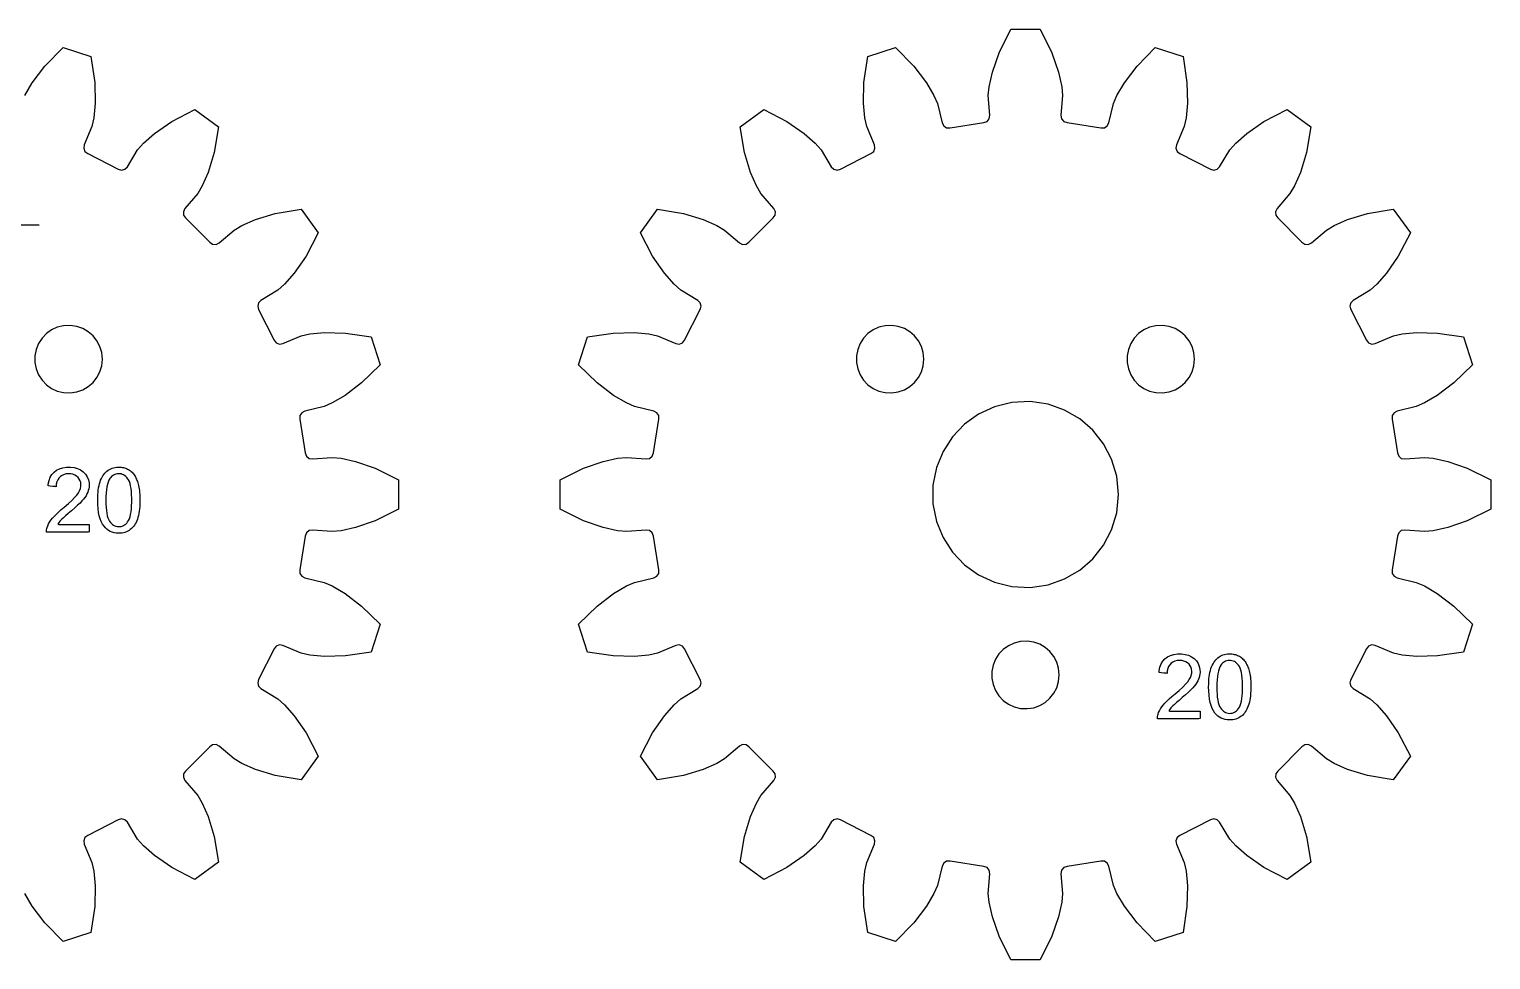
# Model space of a CAD drawing. Header units: metres. Extents: x -88 to 795, y -1311 to -705.
# Drawn here: x 337 to 397.5, y -1003.3 to -964.8 of the extents above; entities that cross this region are included whole.
import ezdxf

# ---------------------------------------------------------------- set-up
doc = ezdxf.new("R2010")
doc.units = ezdxf.units.M

msp = doc.modelspace()

# ---------------------------------------------------------------- linework, layer by layer
at = {"layer": 'COMPONENT13'}
for p, q in [((383.77, -991.202), (383.821, -991.069)), ((383.821, -991.069), (383.891, -990.955)), ((383.891, -990.955), (383.98, -990.857)), ((383.98, -990.857), (384.086, -990.778)), ((384.086, -990.778), (384.206, -990.718)), ((384.178, -991.101), (384.129, -991.175)), ((384.239, -991.038), (384.178, -991.101)), ((384.206, -990.718), (384.342, -990.677)), ((384.311, -990.989), (384.239, -991.038)), ((384.391, -990.953), (384.311, -990.989)), ((384.342, -990.677), (384.493, -990.655)), ((384.481, -990.931), (384.391, -990.953)), ((384.58, -990.923), (384.481, -990.931)), ((384.493, -990.655), (384.658, -990.652)), ((384.676, -990.928), (384.58, -990.923)), ((384.658, -990.652), (384.814, -990.67)), ((384.763, -990.947), (384.676, -990.928)), ((384.842, -990.978), (384.763, -990.947)), ((384.814, -990.67), (384.954, -990.709)), ((384.913, -991.022), (384.842, -990.978)), ((384.975, -991.079), (384.913, -991.022)), ((384.954, -990.709), (385.079, -990.768)), ((385.025, -991.143), (384.975, -991.079)), ((385.079, -990.768), (385.189, -990.848)), ((385.189, -990.848), (385.28, -990.945)), ((385.28, -990.945), (385.351, -991.052)), ((385.351, -991.052), (385.399, -991.169)), ((385.937, -991.125), (385.968, -991.063)), ((385.968, -991.063), (386.002, -991.005)), ((386.002, -991.005), (386.039, -990.951)), ((386.039, -990.951), (386.079, -990.902)), ((386.079, -990.902), (386.122, -990.856)), ((386.122, -990.856), (386.168, -990.814)), ((386.168, -990.814), (386.216, -990.777)), ((386.216, -990.777), (386.268, -990.745)), ((386.268, -990.745), (386.323, -990.717)), ((386.325, -991.076), (386.29, -991.122)), ((386.323, -990.717), (386.38, -990.694)), ((386.362, -991.036), (386.325, -991.076)), ((386.402, -991.003), (386.362, -991.036)), ((386.38, -990.694), (386.441, -990.676)), ((386.445, -990.975), (386.402, -991.003)), ((386.441, -990.676), (386.505, -990.663)), ((386.49, -990.954), (386.445, -990.975)), ((386.538, -990.938), (386.49, -990.954)), ((386.505, -990.663), (386.572, -990.655)), ((386.589, -990.927), (386.538, -990.938)), ((386.572, -990.655), (386.642, -990.651)), ((386.643, -990.923), (386.589, -990.927)), ((386.642, -990.651), (386.7, -990.652)), ((386.698, -990.925), (386.643, -990.923)), ((386.752, -990.933), (386.698, -990.925)), ((386.7, -990.652), (386.751, -990.655)), ((386.751, -990.655), (386.801, -990.661)), ((386.804, -990.948), (386.752, -990.933)), ((386.801, -990.661), (386.849, -990.67)), ((386.853, -990.969), (386.804, -990.948)), ((386.849, -990.67), (386.895, -990.681)), ((386.9, -990.997), (386.853, -990.969)), ((386.895, -990.681), (386.94, -990.695)), ((386.944, -991.032), (386.9, -990.997)), ((386.94, -990.695), (386.983, -990.711)), ((386.986, -991.073), (386.944, -991.032)), ((386.983, -990.711), (387.025, -990.731)), ((387.026, -991.121), (386.986, -991.073)), ((387.025, -990.731), (387.065, -990.752)), ((387.065, -990.752), (387.103, -990.777)), ((387.103, -990.777), (387.139, -990.803)), ((387.139, -990.803), (387.174, -990.832)), ((387.174, -990.832), (387.207, -990.863)), ((387.207, -990.863), (387.238, -990.897)), ((387.238, -990.897), (387.268, -990.933)), ((387.268, -990.933), (387.296, -990.971)), ((387.296, -990.971), (387.322, -991.012)), ((387.322, -991.012), (387.346, -991.054)), ((387.346, -991.054), (387.37, -991.099)), ((387.37, -991.099), (387.391, -991.147)), ((383.737, -991.351), (383.77, -991.202)), ((383.741, -991.426), (383.737, -991.351)), ((383.818, -991.434), (383.741, -991.426)), ((383.927, -991.446), (383.818, -991.434)), ((384.024, -991.456), (383.927, -991.446)), ((384.066, -991.46), (384.024, -991.456)), ((384.073, -991.354), (384.066, -991.46)), ((384.094, -991.259), (384.073, -991.354)), ((384.129, -991.175), (384.094, -991.259)), ((384.921, -991.808), (384.985, -991.716)), ((384.985, -991.716), (385.035, -991.626)), ((385.061, -991.213), (385.025, -991.143)), ((385.035, -991.626), (385.069, -991.539)), ((385.084, -991.289), (385.061, -991.213)), ((385.069, -991.539), (385.089, -991.455)), ((385.093, -991.371), (385.084, -991.289)), ((385.089, -991.455), (385.093, -991.371)), ((385.373, -991.691), (385.342, -991.76)), ((385.397, -991.623), (385.373, -991.691)), ((385.415, -991.553), (385.397, -991.623)), ((385.399, -991.169), (385.426, -991.296)), ((385.426, -991.484), (385.415, -991.553)), ((385.426, -991.296), (385.431, -991.413)), ((385.431, -991.413), (385.426, -991.484)), ((385.793, -991.795), (385.801, -991.692)), ((385.801, -991.692), (385.811, -991.594)), ((385.811, -991.594), (385.825, -991.502)), ((385.825, -991.502), (385.841, -991.416)), ((385.841, -991.416), (385.861, -991.335)), ((385.861, -991.335), (385.883, -991.26)), ((385.883, -991.26), (385.909, -991.19)), ((385.909, -991.19), (385.937, -991.125)), ((386.135, -991.719), (386.128, -991.863)), ((386.148, -991.588), (386.135, -991.719)), ((386.166, -991.47), (386.148, -991.588)), ((386.19, -991.364), (386.166, -991.47)), ((386.218, -991.271), (386.19, -991.364)), ((386.251, -991.19), (386.218, -991.271)), ((386.29, -991.122), (386.251, -991.19)), ((387.064, -991.176), (387.026, -991.121)), ((387.096, -991.245), (387.064, -991.176)), ((387.124, -991.327), (387.096, -991.245)), ((387.148, -991.422), (387.124, -991.327)), ((387.167, -991.531), (387.148, -991.422)), ((387.181, -991.654), (387.167, -991.531)), ((387.19, -991.79), (387.181, -991.654)), ((387.391, -991.147), (387.412, -991.196)), ((387.412, -991.196), (387.431, -991.247)), ((387.431, -991.247), (387.449, -991.301)), ((387.449, -991.301), (387.465, -991.357)), ((387.465, -991.357), (387.48, -991.415)), ((387.48, -991.415), (387.493, -991.478)), ((387.493, -991.478), (387.504, -991.547)), ((387.504, -991.547), (387.514, -991.62)), ((387.514, -991.62), (387.521, -991.698)), ((387.521, -991.698), (387.527, -991.781)), ((384.264, -992.421), (384.402, -992.307)), ((384.402, -992.307), (384.573, -992.16)), ((384.573, -992.16), (384.716, -992.028)), ((384.716, -992.028), (384.832, -991.911)), ((384.832, -991.911), (384.921, -991.808)), ((384.955, -992.231), (384.835, -992.34)), ((385.055, -992.135), (384.955, -992.231)), ((385.135, -992.051), (385.055, -992.135)), ((385.2, -991.976), (385.135, -992.051)), ((385.256, -991.902), (385.2, -991.976)), ((385.303, -991.83), (385.256, -991.902)), ((385.342, -991.76), (385.303, -991.83)), ((385.787, -992.018), (385.789, -991.904)), ((385.791, -992.199), (385.787, -992.018)), ((385.789, -991.904), (385.793, -991.795)), ((385.804, -992.366), (385.791, -992.199)), ((386.128, -991.863), (386.125, -992.018)), ((386.125, -992.018), (386.128, -992.174)), ((386.128, -992.174), (386.135, -992.316)), ((386.135, -992.316), (386.146, -992.445)), ((387.181, -992.382), (387.19, -992.246)), ((387.195, -991.939), (387.19, -991.79)), ((387.19, -992.246), (387.195, -992.098)), ((387.195, -992.098), (387.195, -991.939)), ((387.524, -992.284), (387.516, -992.384)), ((387.53, -992.178), (387.524, -992.284)), ((387.527, -991.781), (387.531, -991.869)), ((387.533, -992.067), (387.53, -992.178)), ((387.531, -991.869), (387.533, -991.962)), ((387.533, -991.962), (387.533, -992.067)), ((383.752, -993.002), (383.796, -992.924)), ((383.796, -992.924), (383.849, -992.846)), ((383.849, -992.846), (383.909, -992.768)), ((383.909, -992.768), (383.978, -992.689)), ((383.978, -992.689), (384.061, -992.605)), ((384.061, -992.605), (384.156, -992.516)), ((384.156, -992.516), (384.264, -992.421)), ((384.19, -992.926), (384.16, -992.966)), ((384.222, -992.887), (384.19, -992.926)), ((384.258, -992.848), (384.222, -992.887)), ((384.303, -992.803), (384.258, -992.848)), ((384.369, -992.742), (384.303, -992.803)), ((384.455, -992.666), (384.369, -992.742)), ((384.562, -992.574), (384.455, -992.666)), ((384.696, -992.461), (384.562, -992.574)), ((384.835, -992.34), (384.696, -992.461)), ((385.824, -992.52), (385.804, -992.366)), ((385.852, -992.662), (385.824, -992.52)), ((385.889, -992.791), (385.852, -992.662)), ((385.933, -992.907), (385.889, -992.791)), ((385.986, -993.01), (385.933, -992.907)), ((386.146, -992.445), (386.163, -992.561)), ((386.163, -992.561), (386.184, -992.663)), ((386.184, -992.663), (386.209, -992.752)), ((386.209, -992.752), (386.24, -992.827)), ((386.24, -992.827), (386.275, -992.889)), ((386.275, -992.889), (386.314, -992.94)), ((386.987, -992.963), (387.026, -992.915)), ((387.026, -992.915), (387.064, -992.859)), ((387.064, -992.859), (387.096, -992.79)), ((387.096, -992.79), (387.124, -992.708)), ((387.124, -992.708), (387.148, -992.612)), ((387.148, -992.612), (387.167, -992.503)), ((387.167, -992.503), (387.181, -992.382)), ((387.402, -992.871), (387.372, -992.935)), ((387.428, -992.803), (387.402, -992.871)), ((387.452, -992.73), (387.428, -992.803)), ((387.472, -992.652), (387.452, -992.73)), ((387.49, -992.568), (387.472, -992.652)), ((387.504, -992.479), (387.49, -992.568)), ((387.516, -992.384), (387.504, -992.479)), ((383.666, -993.292), (383.671, -993.241)), ((383.668, -993.339), (383.666, -993.292)), ((383.923, -993.339), (383.668, -993.339)), ((383.671, -993.241), (383.68, -993.19)), ((383.68, -993.19), (383.693, -993.141)), ((383.693, -993.141), (383.715, -993.082)), ((383.715, -993.082), (383.752, -993.002)), ((384.444, -993.339), (383.923, -993.339)), ((384.16, -992.966), (384.133, -993.005)), ((384.133, -993.005), (384.174, -993.023)), ((384.174, -993.023), (384.474, -993.023)), ((385.008, -993.339), (384.444, -993.339)), ((384.474, -993.023), (384.896, -993.023)), ((384.896, -993.023), (385.272, -993.023)), ((385.386, -993.339), (385.008, -993.339)), ((385.272, -993.023), (385.435, -993.023)), ((385.435, -993.326), (385.386, -993.339)), ((385.435, -993.023), (385.435, -993.062)), ((385.435, -993.062), (385.435, -993.152)), ((385.435, -993.152), (385.435, -993.254)), ((385.435, -993.254), (385.435, -993.326)), ((386.047, -993.1), (385.986, -993.01)), ((386.104, -993.166), (386.047, -993.1)), ((386.166, -993.223), (386.104, -993.166)), ((386.233, -993.271), (386.166, -993.223)), ((386.305, -993.311), (386.233, -993.271)), ((386.382, -993.342), (386.305, -993.311)), ((386.314, -992.94), (386.355, -992.985)), ((386.355, -992.985), (386.398, -993.023)), ((386.465, -993.364), (386.382, -993.342)), ((386.398, -993.023), (386.443, -993.054)), ((386.443, -993.054), (386.491, -993.079)), ((386.552, -993.379), (386.465, -993.364)), ((386.491, -993.079), (386.54, -993.097)), ((386.54, -993.097), (386.592, -993.109)), ((386.644, -993.384), (386.552, -993.379)), ((386.592, -993.109), (386.646, -993.114)), ((386.72, -993.383), (386.644, -993.384)), ((386.646, -993.114), (386.701, -993.112)), ((386.701, -993.112), (386.754, -993.104)), ((386.788, -993.376), (386.72, -993.383)), ((386.754, -993.104), (386.805, -993.089)), ((386.854, -993.365), (386.788, -993.376)), ((386.805, -993.089), (386.854, -993.067)), ((386.854, -993.067), (386.9, -993.039)), ((386.916, -993.349), (386.854, -993.365)), ((386.9, -993.039), (386.945, -993.004)), ((386.976, -993.328), (386.916, -993.349)), ((386.945, -993.004), (386.987, -992.963)), ((387.032, -993.302), (386.976, -993.328)), ((387.085, -993.271), (387.032, -993.302)), ((387.135, -993.236), (387.085, -993.271)), ((387.182, -993.196), (387.135, -993.236)), ((387.226, -993.152), (387.182, -993.196)), ((387.267, -993.104), (387.226, -993.152)), ((387.305, -993.052), (387.267, -993.104)), ((387.34, -992.995), (387.305, -993.052)), ((387.372, -992.935), (387.34, -992.995))]:
    msp.add_line(p, q, dxfattribs=at)
at = {"layer": 'COMPONENT29'}
for p, q in [((337.829, -983.339), (337.899, -983.224)), ((337.899, -983.224), (337.988, -983.126)), ((337.988, -983.126), (338.094, -983.047)), ((338.094, -983.047), (338.214, -982.987)), ((338.214, -982.987), (338.35, -982.946)), ((338.399, -983.222), (338.319, -983.258)), ((338.35, -982.946), (338.501, -982.924)), ((338.489, -983.201), (338.399, -983.222)), ((338.588, -983.192), (338.489, -983.201)), ((338.501, -982.924), (338.665, -982.922)), ((338.684, -983.198), (338.588, -983.192)), ((338.665, -982.922), (338.822, -982.94)), ((338.771, -983.216), (338.684, -983.198)), ((338.85, -983.247), (338.771, -983.216)), ((338.822, -982.94), (338.962, -982.978)), ((338.921, -983.292), (338.85, -983.247)), ((338.962, -982.978), (339.087, -983.037)), ((339.087, -983.037), (339.197, -983.117)), ((339.197, -983.117), (339.288, -983.214)), ((339.288, -983.214), (339.358, -983.321)), ((340.01, -983.274), (340.047, -983.221)), ((340.047, -983.221), (340.087, -983.171)), ((340.087, -983.171), (340.13, -983.125)), ((340.13, -983.125), (340.176, -983.084)), ((340.176, -983.084), (340.224, -983.047)), ((340.224, -983.047), (340.276, -983.014)), ((340.276, -983.014), (340.331, -982.987)), ((340.331, -982.987), (340.388, -982.964)), ((340.388, -982.964), (340.449, -982.946)), ((340.453, -983.245), (340.41, -983.272)), ((340.449, -982.946), (340.513, -982.932)), ((340.498, -983.223), (340.453, -983.245)), ((340.546, -983.207), (340.498, -983.223)), ((340.513, -982.932), (340.58, -982.924)), ((340.597, -983.197), (340.546, -983.207)), ((340.58, -982.924), (340.65, -982.92)), ((340.651, -983.192), (340.597, -983.197)), ((340.65, -982.92), (340.708, -982.921)), ((340.706, -983.194), (340.651, -983.192)), ((340.76, -983.202), (340.706, -983.194)), ((340.708, -982.921), (340.759, -982.924)), ((340.759, -982.924), (340.809, -982.93)), ((340.812, -983.217), (340.76, -983.202)), ((340.809, -982.93), (340.857, -982.939)), ((340.861, -983.239), (340.812, -983.217)), ((340.857, -982.939), (340.903, -982.95)), ((340.908, -983.267), (340.861, -983.239)), ((340.903, -982.95), (340.948, -982.964)), ((340.948, -982.964), (340.991, -982.981)), ((340.991, -982.981), (341.033, -983)), ((341.033, -983), (341.072, -983.022)), ((341.072, -983.022), (341.111, -983.046)), ((341.111, -983.046), (341.147, -983.073)), ((341.147, -983.073), (341.182, -983.101)), ((341.182, -983.101), (341.215, -983.133)), ((341.215, -983.133), (341.246, -983.166)), ((341.246, -983.166), (341.276, -983.202)), ((341.276, -983.202), (341.304, -983.24)), ((341.304, -983.24), (341.33, -983.281)), ((337.745, -983.621), (337.778, -983.471)), ((337.749, -983.696), (337.745, -983.621)), ((337.826, -983.704), (337.749, -983.696)), ((337.778, -983.471), (337.829, -983.339)), ((337.935, -983.715), (337.826, -983.704)), ((338.032, -983.725), (337.935, -983.715)), ((338.074, -983.729), (338.032, -983.725)), ((338.081, -983.624), (338.074, -983.729)), ((338.102, -983.529), (338.081, -983.624)), ((338.137, -983.444), (338.102, -983.529)), ((338.186, -983.371), (338.137, -983.444)), ((338.247, -983.308), (338.186, -983.371)), ((338.319, -983.258), (338.247, -983.308)), ((338.983, -983.348), (338.921, -983.292)), ((339.033, -983.413), (338.983, -983.348)), ((339.069, -983.483), (339.033, -983.413)), ((339.043, -983.896), (339.077, -983.809)), ((339.092, -983.559), (339.069, -983.483)), ((339.077, -983.809), (339.097, -983.724)), ((339.101, -983.641), (339.092, -983.559)), ((339.097, -983.724), (339.101, -983.641)), ((339.358, -983.321), (339.407, -983.438)), ((339.423, -983.823), (339.405, -983.892)), ((339.407, -983.438), (339.434, -983.565)), ((339.434, -983.753), (339.423, -983.823)), ((339.434, -983.565), (339.439, -983.683)), ((339.439, -983.683), (339.434, -983.753)), ((339.819, -983.863), (339.833, -983.771)), ((339.833, -983.771), (339.849, -983.685)), ((339.849, -983.685), (339.869, -983.605)), ((339.869, -983.605), (339.891, -983.53)), ((339.891, -983.53), (339.916, -983.46)), ((339.916, -983.46), (339.945, -983.394)), ((339.945, -983.394), (339.976, -983.332)), ((339.976, -983.332), (340.01, -983.274)), ((340.174, -983.739), (340.156, -983.858)), ((340.197, -983.634), (340.174, -983.739)), ((340.226, -983.54), (340.197, -983.634)), ((340.259, -983.46), (340.226, -983.54)), ((340.298, -983.392), (340.259, -983.46)), ((340.333, -983.345), (340.298, -983.392)), ((340.37, -983.306), (340.333, -983.345)), ((340.41, -983.272), (340.37, -983.306)), ((340.952, -983.301), (340.908, -983.267)), ((340.994, -983.342), (340.952, -983.301)), ((341.034, -983.39), (340.994, -983.342)), ((341.072, -983.446), (341.034, -983.39)), ((341.104, -983.514), (341.072, -983.446)), ((341.132, -983.596), (341.104, -983.514)), ((341.156, -983.692), (341.132, -983.596)), ((341.175, -983.801), (341.156, -983.692)), ((341.189, -983.923), (341.175, -983.801)), ((341.33, -983.281), (341.354, -983.324)), ((341.354, -983.324), (341.378, -983.369)), ((341.378, -983.369), (341.399, -983.416)), ((341.399, -983.416), (341.42, -983.465)), ((341.42, -983.465), (341.439, -983.517)), ((341.439, -983.517), (341.457, -983.571)), ((341.457, -983.571), (341.473, -983.626)), ((341.473, -983.626), (341.488, -983.685)), ((341.488, -983.685), (341.501, -983.748)), ((341.501, -983.748), (341.512, -983.816)), ((341.512, -983.816), (341.522, -983.889)), ((338.41, -984.576), (338.581, -984.43)), ((338.581, -984.43), (338.724, -984.298)), ((338.724, -984.298), (338.84, -984.18)), ((338.84, -984.18), (338.929, -984.077)), ((338.929, -984.077), (338.993, -983.985)), ((339.062, -984.404), (338.963, -984.5)), ((338.993, -983.985), (339.043, -983.896)), ((339.143, -984.32), (339.062, -984.404)), ((339.207, -984.245), (339.143, -984.32)), ((339.263, -984.171), (339.207, -984.245)), ((339.311, -984.1), (339.263, -984.171)), ((339.35, -984.029), (339.311, -984.1)), ((339.381, -983.961), (339.35, -984.029)), ((339.405, -983.892), (339.381, -983.961)), ((339.795, -984.288), (339.797, -984.173)), ((339.799, -984.468), (339.795, -984.288)), ((339.797, -984.173), (339.801, -984.064)), ((339.801, -984.064), (339.809, -983.961)), ((339.809, -983.961), (339.819, -983.863)), ((340.136, -984.132), (340.133, -984.288)), ((340.133, -984.288), (340.135, -984.443)), ((340.135, -984.443), (340.142, -984.586)), ((340.143, -983.988), (340.136, -984.132)), ((340.156, -983.858), (340.143, -983.988)), ((341.198, -984.059), (341.189, -983.923)), ((341.203, -984.208), (341.198, -984.059)), ((341.198, -984.516), (341.203, -984.367)), ((341.203, -984.367), (341.203, -984.208)), ((341.522, -983.889), (341.529, -983.967)), ((341.529, -983.967), (341.535, -984.05)), ((341.538, -984.447), (341.532, -984.553)), ((341.535, -984.05), (341.539, -984.138)), ((341.541, -984.336), (341.538, -984.447)), ((341.539, -984.138), (341.541, -984.231)), ((341.541, -984.231), (341.541, -984.336)), ((337.857, -985.115), (337.917, -985.038)), ((337.917, -985.038), (337.986, -984.959)), ((337.986, -984.959), (338.069, -984.875)), ((338.069, -984.875), (338.164, -984.785)), ((338.164, -984.785), (338.272, -984.691)), ((338.272, -984.691), (338.41, -984.576)), ((338.377, -985.012), (338.311, -985.072)), ((338.463, -984.935), (338.377, -985.012)), ((338.57, -984.844), (338.463, -984.935)), ((338.704, -984.73), (338.57, -984.844)), ((338.843, -984.609), (338.704, -984.73)), ((338.963, -984.5), (338.843, -984.609)), ((339.812, -984.635), (339.799, -984.468)), ((339.832, -984.79), (339.812, -984.635)), ((339.86, -984.931), (339.832, -984.79)), ((339.897, -985.06), (339.86, -984.931)), ((339.941, -985.176), (339.897, -985.06)), ((340.142, -984.586), (340.154, -984.715)), ((340.154, -984.715), (340.171, -984.83)), ((340.171, -984.83), (340.192, -984.932)), ((340.192, -984.932), (340.217, -985.021)), ((340.217, -985.021), (340.248, -985.096)), ((341.072, -985.128), (341.104, -985.059)), ((341.104, -985.059), (341.132, -984.977)), ((341.132, -984.977), (341.156, -984.882)), ((341.156, -984.882), (341.175, -984.773)), ((341.175, -984.773), (341.189, -984.651)), ((341.189, -984.651), (341.198, -984.516)), ((341.459, -984.999), (341.436, -985.072)), ((341.48, -984.921), (341.459, -984.999)), ((341.498, -984.838), (341.48, -984.921)), ((341.512, -984.748), (341.498, -984.838)), ((341.524, -984.654), (341.512, -984.748)), ((341.532, -984.553), (341.524, -984.654)), ((337.674, -985.561), (337.679, -985.51)), ((337.676, -985.608), (337.674, -985.561)), ((337.93, -985.608), (337.676, -985.608)), ((337.679, -985.51), (337.688, -985.46)), ((337.688, -985.46), (337.701, -985.411)), ((337.701, -985.411), (337.723, -985.351)), ((337.723, -985.351), (337.76, -985.272)), ((337.76, -985.272), (337.804, -985.193)), ((337.804, -985.193), (337.857, -985.115)), ((338.452, -985.608), (337.93, -985.608)), ((338.168, -985.235), (338.141, -985.274)), ((338.141, -985.274), (338.182, -985.292)), ((338.198, -985.196), (338.168, -985.235)), ((338.182, -985.292), (338.482, -985.292)), ((338.23, -985.157), (338.198, -985.196)), ((338.266, -985.118), (338.23, -985.157)), ((338.311, -985.072), (338.266, -985.118)), ((339.015, -985.608), (338.452, -985.608)), ((338.482, -985.292), (338.904, -985.292)), ((338.904, -985.292), (339.28, -985.292)), ((339.394, -985.608), (339.015, -985.608)), ((339.28, -985.292), (339.443, -985.292)), ((339.443, -985.595), (339.394, -985.608)), ((339.443, -985.292), (339.443, -985.331)), ((339.443, -985.331), (339.443, -985.422)), ((339.443, -985.422), (339.443, -985.523)), ((339.443, -985.523), (339.443, -985.595)), ((339.994, -985.279), (339.941, -985.176)), ((340.055, -985.369), (339.994, -985.279)), ((340.112, -985.436), (340.055, -985.369)), ((340.174, -985.492), (340.112, -985.436)), ((340.241, -985.54), (340.174, -985.492)), ((340.313, -985.58), (340.241, -985.54)), ((340.248, -985.096), (340.283, -985.158)), ((340.283, -985.158), (340.322, -985.21)), ((340.39, -985.611), (340.313, -985.58)), ((340.322, -985.21), (340.363, -985.254)), ((340.363, -985.254), (340.406, -985.292)), ((340.473, -985.634), (340.39, -985.611)), ((340.406, -985.292), (340.451, -985.324)), ((340.451, -985.324), (340.499, -985.349)), ((340.56, -985.648), (340.473, -985.634)), ((340.499, -985.349), (340.548, -985.367)), ((340.548, -985.367), (340.6, -985.378)), ((340.652, -985.654), (340.56, -985.648)), ((340.6, -985.378), (340.654, -985.383)), ((340.728, -985.652), (340.652, -985.654)), ((340.654, -985.383), (340.709, -985.382)), ((340.709, -985.382), (340.762, -985.373)), ((340.796, -985.646), (340.728, -985.652)), ((340.762, -985.373), (340.813, -985.358)), ((340.862, -985.634), (340.796, -985.646)), ((340.813, -985.358), (340.862, -985.337)), ((340.862, -985.337), (340.908, -985.309)), ((340.924, -985.618), (340.862, -985.634)), ((340.908, -985.309), (340.952, -985.274)), ((340.983, -985.597), (340.924, -985.618)), ((340.952, -985.274), (340.995, -985.232)), ((341.04, -985.571), (340.983, -985.597)), ((340.995, -985.232), (341.034, -985.184)), ((341.034, -985.184), (341.072, -985.128)), ((341.093, -985.541), (341.04, -985.571)), ((341.143, -985.505), (341.093, -985.541)), ((341.19, -985.465), (341.143, -985.505)), ((341.234, -985.421), (341.19, -985.465)), ((341.275, -985.373), (341.234, -985.421)), ((341.313, -985.321), (341.275, -985.373)), ((341.348, -985.265), (341.313, -985.321)), ((341.38, -985.204), (341.348, -985.265)), ((341.41, -985.14), (341.38, -985.204)), ((341.436, -985.072), (341.41, -985.14))]:
    msp.add_line(p, q, dxfattribs=at)
at = {"layer": 'gear Y motor'}
for p, q in [((377.116, -965.758), (377.594, -964.787)), ((377.594, -964.787), (378.811, -964.787)), ((378.811, -964.787), (379.29, -965.758)), ((337.605, -966.318), (338.359, -965.542)), ((338.359, -965.542), (339.516, -965.919)), ((371.671, -965.919), (372.829, -965.542)), ((372.829, -965.542), (373.584, -966.318)), ((382.823, -966.318), (383.578, -965.542)), ((383.578, -965.542), (384.734, -965.919)), ((339.516, -965.919), (339.671, -966.99)), ((371.516, -966.99), (371.671, -965.919)), ((376.832, -966.569), (377.116, -965.758)), ((379.29, -965.758), (379.573, -966.569)), ((384.734, -965.919), (384.889, -966.99)), ((337.083, -967.001), (337.605, -966.318)), ((373.584, -966.318), (374.103, -967.001)), ((376.701, -967.169), (376.832, -966.569)), ((379.573, -966.569), (379.706, -967.169)), ((382.302, -967.001), (382.823, -966.318)), ((336.773, -967.531), (337.083, -967.001)), ((339.671, -966.99), (339.69, -967.848)), ((371.496, -967.848), (371.516, -966.99)), ((374.103, -967.001), (374.415, -967.531)), ((376.666, -967.535), (376.701, -967.169)), ((379.706, -967.169), (379.741, -967.535)), ((381.992, -967.531), (382.302, -967.001)), ((384.889, -966.99), (384.909, -967.848)), ((339.69, -967.848), (339.631, -968.459)), ((342.859, -968.614), (343.815, -968.108)), ((343.815, -968.108), (344.8, -968.825)), ((366.388, -968.825), (367.372, -968.108)), ((367.372, -968.108), (368.329, -968.614)), ((371.557, -968.459), (371.496, -967.848)), ((374.415, -967.531), (374.562, -967.869)), ((374.562, -967.869), (374.75, -968.665)), ((376.731, -968.351), (376.666, -967.535)), ((379.741, -967.535), (379.674, -968.351)), ((381.655, -968.665), (381.845, -967.869)), ((381.845, -967.869), (381.992, -967.531)), ((384.909, -967.848), (384.85, -968.459)), ((388.078, -968.614), (389.033, -968.108)), ((389.033, -968.108), (390.019, -968.825)), ((339.631, -968.459), (339.55, -968.819)), ((342.151, -969.103), (342.859, -968.614)), ((368.329, -968.614), (369.037, -969.103)), ((371.636, -968.819), (371.557, -968.459)), ((374.75, -968.665), (374.818, -968.791)), ((375.08, -968.873), (376.484, -968.65)), ((376.484, -968.65), (376.616, -968.602)), ((376.616, -968.602), (376.707, -968.492)), ((376.707, -968.492), (376.731, -968.351)), ((379.674, -968.351), (379.698, -968.492)), ((379.698, -968.492), (379.789, -968.602)), ((379.789, -968.602), (379.923, -968.65)), ((379.923, -968.65), (381.327, -968.873)), ((381.59, -968.791), (381.655, -968.665)), ((384.85, -968.459), (384.769, -968.819)), ((387.37, -969.103), (388.078, -968.614)), ((339.55, -968.819), (339.236, -969.574)), ((341.692, -969.51), (342.151, -969.103)), ((344.8, -968.825), (344.617, -969.89)), ((366.572, -969.89), (366.388, -968.825)), ((369.037, -969.103), (369.494, -969.51)), ((371.952, -969.574), (371.636, -968.819)), ((374.818, -968.791), (374.937, -968.867)), ((374.937, -968.867), (375.08, -968.873)), ((381.327, -968.873), (381.469, -968.867)), ((381.469, -968.867), (381.59, -968.791)), ((384.769, -968.819), (384.454, -969.574)), ((386.911, -969.51), (387.37, -969.103)), ((390.019, -968.825), (389.835, -969.89)), ((339.236, -969.574), (339.215, -969.715)), ((339.215, -969.715), (339.268, -969.847)), ((339.268, -969.847), (339.379, -969.935)), ((339.379, -969.935), (340.646, -970.581)), ((341.022, -970.484), (341.448, -969.786)), ((341.448, -969.786), (341.692, -969.51)), ((344.617, -969.89), (344.369, -970.715)), ((366.818, -970.715), (366.572, -969.89)), ((369.494, -969.51), (369.739, -969.786)), ((369.739, -969.786), (370.164, -970.484)), ((370.542, -970.581), (371.808, -969.935)), ((371.808, -969.935), (371.921, -969.847)), ((371.921, -969.847), (371.972, -969.715)), ((371.972, -969.715), (371.952, -969.574)), ((384.454, -969.574), (384.433, -969.715)), ((384.433, -969.715), (384.486, -969.847)), ((384.486, -969.847), (384.597, -969.935)), ((384.597, -969.935), (385.864, -970.581)), ((386.241, -970.484), (386.666, -969.786)), ((386.666, -969.786), (386.911, -969.51)), ((389.835, -969.89), (389.588, -970.715)), ((340.92, -970.584), (341.022, -970.484)), ((370.164, -970.484), (370.266, -970.584)), ((386.139, -970.584), (386.241, -970.484)), ((340.646, -970.581), (340.782, -970.619)), ((340.782, -970.619), (340.92, -970.584)), ((344.369, -970.715), (344.123, -971.277)), ((367.064, -971.277), (366.818, -970.715)), ((370.266, -970.584), (370.404, -970.619)), ((370.404, -970.619), (370.542, -970.581)), ((385.864, -970.581), (386.001, -970.619)), ((386.001, -970.619), (386.139, -970.584)), ((389.588, -970.715), (389.341, -971.277)), ((343.936, -971.594), (343.403, -972.214)), ((344.123, -971.277), (343.936, -971.594)), ((367.251, -971.594), (367.064, -971.277)), ((367.784, -972.214), (367.251, -971.594)), ((389.155, -971.594), (388.621, -972.214)), ((389.341, -971.277), (389.155, -971.594)), ((343.403, -972.214), (343.341, -972.342)), ((343.341, -972.342), (343.35, -972.484)), ((347.146, -972.421), (348.211, -972.235)), ((348.211, -972.235), (348.928, -973.221)), ((362.26, -973.221), (362.976, -972.235)), ((362.976, -972.235), (364.042, -972.421)), ((367.848, -972.342), (367.784, -972.214)), ((367.838, -972.484), (367.848, -972.342)), ((388.621, -972.214), (388.559, -972.342)), ((388.559, -972.342), (388.568, -972.484)), ((392.364, -972.421), (393.429, -972.235)), ((393.429, -972.235), (394.146, -973.221)), ((334.485, -972.883), (337.373, -972.883)), ((343.35, -972.484), (343.429, -972.603)), ((343.429, -972.603), (344.433, -973.609)), ((345.443, -973.1), (345.761, -972.913)), ((345.761, -972.913), (346.323, -972.667)), ((346.323, -972.667), (347.146, -972.421)), ((364.042, -972.421), (364.866, -972.667)), ((364.866, -972.667), (365.428, -972.913)), ((365.428, -972.913), (365.745, -973.1)), ((366.754, -973.609), (367.76, -972.603)), ((367.76, -972.603), (367.838, -972.484)), ((388.568, -972.484), (388.647, -972.603)), ((388.647, -972.603), (389.651, -973.609)), ((390.662, -973.1), (390.979, -972.913)), ((390.979, -972.913), (391.541, -972.667)), ((391.541, -972.667), (392.364, -972.421)), ((344.822, -973.633), (345.443, -973.1)), ((348.928, -973.221), (348.422, -974.178)), ((362.765, -974.178), (362.26, -973.221)), ((365.745, -973.1), (366.365, -973.633)), ((390.04, -973.633), (390.662, -973.1)), ((394.146, -973.221), (393.64, -974.178)), ((344.433, -973.609), (344.551, -973.686)), ((344.551, -973.686), (344.694, -973.695)), ((344.694, -973.695), (344.822, -973.633)), ((366.365, -973.633), (366.493, -973.695)), ((366.493, -973.695), (366.635, -973.686)), ((366.635, -973.686), (366.754, -973.609)), ((389.651, -973.609), (389.77, -973.686)), ((389.77, -973.686), (389.913, -973.695)), ((389.913, -973.695), (390.04, -973.633)), ((348.422, -974.178), (347.933, -974.885)), ((363.254, -974.885), (362.765, -974.178)), ((393.64, -974.178), (393.151, -974.885)), ((347.526, -975.343), (347.249, -975.588)), ((347.933, -974.885), (347.526, -975.343)), ((363.661, -975.343), (363.254, -974.885)), ((363.938, -975.588), (363.661, -975.343)), ((392.744, -975.343), (392.468, -975.588)), ((393.151, -974.885), (392.744, -975.343)), ((347.249, -975.588), (346.552, -976.013)), ((364.636, -976.013), (363.938, -975.588)), ((392.468, -975.588), (391.77, -976.013)), ((346.452, -976.115), (346.417, -976.253)), ((346.417, -976.253), (346.455, -976.39)), ((346.552, -976.013), (346.452, -976.115)), ((346.455, -976.39), (347.1, -977.657)), ((364.088, -977.657), (364.732, -976.39)), ((364.736, -976.115), (364.636, -976.013)), ((364.732, -976.39), (364.772, -976.253)), ((364.772, -976.253), (364.736, -976.115)), ((391.67, -976.115), (391.635, -976.253)), ((391.635, -976.253), (391.673, -976.39)), ((391.77, -976.013), (391.67, -976.115)), ((391.673, -976.39), (392.319, -977.657)), ((338.121, -977.128), (337.882, -977.239)), ((338.382, -977.063), (338.121, -977.128)), ((338.659, -977.05), (338.382, -977.063)), ((338.928, -977.089), (338.659, -977.05)), ((339.179, -977.178), (338.928, -977.089)), ((339.405, -977.31), (339.179, -977.178)), ((372.132, -977.128), (371.893, -977.239)), ((372.393, -977.063), (372.132, -977.128)), ((372.669, -977.05), (372.393, -977.063)), ((372.939, -977.089), (372.669, -977.05)), ((373.19, -977.178), (372.939, -977.089)), ((373.416, -977.31), (373.19, -977.178)), ((383.339, -977.128), (383.101, -977.239)), ((383.6, -977.063), (383.339, -977.128)), ((383.877, -977.05), (383.6, -977.063)), ((384.147, -977.089), (383.877, -977.05)), ((384.397, -977.178), (384.147, -977.089)), ((384.624, -977.31), (384.397, -977.178)), ((337.348, -977.799), (337.248, -978.043)), ((337.49, -977.579), (337.348, -977.799)), ((337.67, -977.391), (337.49, -977.579)), ((337.882, -977.239), (337.67, -977.391)), ((339.601, -977.481), (339.405, -977.31)), ((339.763, -977.685), (339.601, -977.481)), ((339.885, -977.918), (339.763, -977.685)), ((347.1, -977.657), (347.189, -977.768)), ((347.189, -977.768), (347.321, -977.821)), ((347.321, -977.821), (347.462, -977.8)), ((347.462, -977.8), (348.217, -977.485)), ((348.217, -977.485), (348.577, -977.406)), ((348.577, -977.406), (349.188, -977.345)), ((349.188, -977.345), (350.046, -977.365)), ((350.046, -977.365), (351.117, -977.52)), ((351.117, -977.52), (351.494, -978.678)), ((359.695, -978.678), (360.07, -977.52)), ((360.07, -977.52), (361.141, -977.365)), ((361.141, -977.365), (362.001, -977.345)), ((362.001, -977.345), (362.612, -977.406)), ((362.612, -977.406), (362.972, -977.485)), ((362.972, -977.485), (363.726, -977.8)), ((363.726, -977.8), (363.866, -977.821)), ((363.866, -977.821), (363.998, -977.768)), ((363.998, -977.768), (364.088, -977.657)), ((371.359, -977.799), (371.259, -978.043)), ((371.501, -977.579), (371.359, -977.799)), ((371.681, -977.391), (371.501, -977.579)), ((371.893, -977.239), (371.681, -977.391)), ((373.612, -977.481), (373.416, -977.31)), ((373.774, -977.685), (373.612, -977.481)), ((373.896, -977.918), (373.774, -977.685)), ((382.566, -977.799), (382.466, -978.043)), ((382.709, -977.579), (382.566, -977.799)), ((382.889, -977.391), (382.709, -977.579)), ((383.101, -977.239), (382.889, -977.391)), ((384.82, -977.481), (384.624, -977.31)), ((384.982, -977.685), (384.82, -977.481)), ((385.104, -977.918), (384.982, -977.685)), ((392.319, -977.657), (392.407, -977.768)), ((392.407, -977.768), (392.539, -977.821)), ((392.539, -977.821), (392.68, -977.8)), ((392.68, -977.8), (393.435, -977.485)), ((393.435, -977.485), (393.796, -977.406)), ((393.796, -977.406), (394.406, -977.345)), ((394.406, -977.345), (395.265, -977.365)), ((395.265, -977.365), (396.335, -977.52)), ((396.335, -977.52), (396.712, -978.678)), ((337.248, -978.043), (337.196, -978.309)), ((337.196, -978.309), (337.196, -978.587)), ((339.962, -978.174), (339.885, -977.918)), ((339.989, -978.448), (339.962, -978.174)), ((371.259, -978.043), (371.206, -978.309)), ((371.206, -978.309), (371.206, -978.587)), ((373.973, -978.174), (373.896, -977.918)), ((374, -978.448), (373.973, -978.174)), ((382.466, -978.043), (382.414, -978.309)), ((382.414, -978.309), (382.414, -978.587)), ((385.18, -978.174), (385.104, -977.918)), ((385.207, -978.448), (385.18, -978.174)), ((337.196, -978.587), (337.248, -978.852)), ((337.248, -978.852), (337.348, -979.097)), ((339.763, -979.21), (339.885, -978.977)), ((339.885, -978.977), (339.962, -978.722)), ((339.962, -978.722), (339.989, -978.448)), ((351.494, -978.678), (350.717, -979.431)), ((360.469, -979.431), (359.695, -978.678)), ((371.206, -978.587), (371.259, -978.852)), ((371.259, -978.852), (371.359, -979.097)), ((373.774, -979.21), (373.896, -978.977)), ((373.896, -978.977), (373.973, -978.722)), ((373.973, -978.722), (374, -978.448)), ((382.414, -978.587), (382.466, -978.852)), ((382.466, -978.852), (382.566, -979.097)), ((384.982, -979.21), (385.104, -978.977)), ((385.104, -978.977), (385.18, -978.722)), ((385.18, -978.722), (385.207, -978.448)), ((396.712, -978.678), (395.936, -979.431)), ((337.348, -979.097), (337.49, -979.316)), ((337.49, -979.316), (337.67, -979.504)), ((337.67, -979.504), (337.882, -979.657)), ((339.179, -979.718), (339.405, -979.585)), ((339.405, -979.585), (339.601, -979.414)), ((339.601, -979.414), (339.763, -979.21)), ((350.717, -979.431), (350.035, -979.952)), ((361.153, -979.952), (360.469, -979.431)), ((371.359, -979.097), (371.501, -979.316)), ((371.501, -979.316), (371.681, -979.504)), ((371.681, -979.504), (371.893, -979.657)), ((373.19, -979.718), (373.416, -979.585)), ((373.416, -979.585), (373.612, -979.414)), ((373.612, -979.414), (373.774, -979.21)), ((382.566, -979.097), (382.709, -979.316)), ((382.709, -979.316), (382.889, -979.504)), ((382.889, -979.504), (383.101, -979.657)), ((384.397, -979.718), (384.624, -979.585)), ((384.624, -979.585), (384.82, -979.414)), ((384.82, -979.414), (384.982, -979.21)), ((395.936, -979.431), (395.254, -979.952)), ((337.882, -979.657), (338.121, -979.768)), ((338.121, -979.768), (338.382, -979.833)), ((338.382, -979.833), (338.659, -979.846)), ((338.659, -979.846), (338.928, -979.806)), ((338.928, -979.806), (339.179, -979.718)), ((350.035, -979.952), (349.505, -980.262)), ((361.683, -980.262), (361.153, -979.952)), ((371.893, -979.657), (372.132, -979.768)), ((372.132, -979.768), (372.393, -979.833)), ((372.393, -979.833), (372.669, -979.846)), ((372.669, -979.846), (372.939, -979.806)), ((372.939, -979.806), (373.19, -979.718)), ((378.395, -980.206), (377.634, -980.243)), ((379.138, -980.316), (378.395, -980.206)), ((383.101, -979.657), (383.339, -979.768)), ((383.339, -979.768), (383.6, -979.833)), ((383.6, -979.833), (383.877, -979.846)), ((383.877, -979.846), (384.147, -979.806)), ((384.147, -979.806), (384.397, -979.718)), ((395.254, -979.952), (394.724, -980.262)), ((348.168, -980.785), (348.164, -980.928)), ((348.246, -980.665), (348.168, -980.785)), ((348.37, -980.6), (348.246, -980.665)), ((349.166, -980.411), (348.37, -980.6)), ((349.505, -980.262), (349.166, -980.411)), ((362.02, -980.411), (361.683, -980.262)), ((362.817, -980.6), (362.02, -980.411)), ((362.943, -980.665), (362.817, -980.6)), ((363.018, -980.785), (362.943, -980.665)), ((363.025, -980.928), (363.018, -980.785)), ((376.26, -980.727), (375.677, -981.146)), ((376.917, -980.422), (376.26, -980.727)), ((377.634, -980.243), (376.917, -980.422)), ((379.826, -980.559), (379.138, -980.316)), ((380.448, -980.923), (379.826, -980.559)), ((393.387, -980.785), (393.382, -980.928)), ((393.464, -980.665), (393.387, -980.785)), ((393.589, -980.6), (393.464, -980.665)), ((394.385, -980.411), (393.589, -980.6)), ((394.724, -980.262), (394.385, -980.411)), ((348.164, -980.928), (348.385, -982.331)), ((362.801, -982.331), (363.025, -980.928)), ((375.677, -981.146), (375.183, -981.664)), ((380.988, -981.393), (380.448, -980.923)), ((381.433, -981.955), (380.988, -981.393)), ((393.382, -980.928), (393.604, -982.331)), ((375.183, -981.664), (374.792, -982.266)), ((381.768, -982.595), (381.433, -981.955)), ((348.385, -982.331), (348.436, -982.465)), ((348.436, -982.465), (348.545, -982.556)), ((348.545, -982.556), (348.685, -982.58)), ((348.685, -982.58), (349.501, -982.513)), ((349.501, -982.513), (349.867, -982.548)), ((349.867, -982.548), (350.467, -982.681)), ((360.722, -982.681), (361.32, -982.548)), ((361.32, -982.548), (361.688, -982.513)), ((361.688, -982.513), (362.502, -982.58)), ((362.502, -982.58), (362.643, -982.556)), ((362.643, -982.556), (362.753, -982.465)), ((362.753, -982.465), (362.801, -982.331)), ((374.792, -982.266), (374.516, -982.94)), ((381.98, -983.298), (381.768, -982.595)), ((393.604, -982.331), (393.654, -982.465)), ((393.654, -982.465), (393.763, -982.556)), ((393.763, -982.556), (393.903, -982.58)), ((393.903, -982.58), (394.719, -982.513)), ((394.719, -982.513), (395.085, -982.548)), ((395.085, -982.548), (395.685, -982.681)), ((350.467, -982.681), (351.278, -982.965)), ((351.278, -982.965), (352.249, -983.443)), ((358.939, -983.443), (359.911, -982.965)), ((359.911, -982.965), (360.722, -982.681)), ((374.516, -982.94), (374.372, -983.67)), ((395.685, -982.681), (396.496, -982.965)), ((396.496, -982.965), (397.467, -983.443)), ((352.249, -983.443), (352.249, -984.66)), ((358.939, -984.66), (358.939, -983.443)), ((374.372, -983.67), (374.372, -984.433)), ((382.053, -984.052), (381.98, -983.298)), ((397.467, -983.443), (397.467, -984.66)), ((374.372, -984.433), (374.516, -985.163)), ((381.98, -984.805), (382.053, -984.052)), ((352.249, -984.66), (351.278, -985.138)), ((359.911, -985.138), (358.939, -984.66)), ((381.768, -985.508), (381.98, -984.805)), ((397.467, -984.66), (396.496, -985.138)), ((348.436, -985.638), (348.385, -985.772)), ((348.545, -985.547), (348.436, -985.638)), ((348.685, -985.523), (348.545, -985.547)), ((349.501, -985.59), (348.685, -985.523)), ((349.867, -985.553), (349.501, -985.59)), ((350.467, -985.422), (349.867, -985.553)), ((351.278, -985.138), (350.467, -985.422)), ((360.722, -985.422), (359.911, -985.138)), ((361.32, -985.553), (360.722, -985.422)), ((361.688, -985.59), (361.32, -985.553)), ((362.502, -985.523), (361.688, -985.59)), ((362.643, -985.547), (362.502, -985.523)), ((362.753, -985.638), (362.643, -985.547)), ((362.801, -985.772), (362.753, -985.638)), ((374.516, -985.163), (374.792, -985.837)), ((381.433, -986.148), (381.768, -985.508)), ((393.654, -985.638), (393.604, -985.772)), ((393.763, -985.547), (393.654, -985.638)), ((393.903, -985.523), (393.763, -985.547)), ((394.719, -985.59), (393.903, -985.523)), ((395.085, -985.553), (394.719, -985.59)), ((395.685, -985.422), (395.085, -985.553)), ((396.496, -985.138), (395.685, -985.422)), ((348.385, -985.772), (348.164, -987.174)), ((363.025, -987.174), (362.801, -985.772)), ((374.792, -985.837), (375.183, -986.439)), ((380.988, -986.71), (381.433, -986.148)), ((393.604, -985.772), (393.382, -987.174)), ((375.183, -986.439), (375.677, -986.957)), ((380.448, -987.18), (380.988, -986.71)), ((348.164, -987.174), (348.168, -987.317)), ((348.168, -987.317), (348.246, -987.437)), ((348.246, -987.437), (348.37, -987.504)), ((362.817, -987.504), (362.943, -987.437)), ((362.943, -987.437), (363.018, -987.317)), ((363.018, -987.317), (363.025, -987.174)), ((375.677, -986.957), (376.26, -987.376)), ((376.26, -987.376), (376.917, -987.682)), ((379.826, -987.544), (380.448, -987.18)), ((393.382, -987.174), (393.387, -987.317)), ((393.387, -987.317), (393.464, -987.437)), ((393.464, -987.437), (393.589, -987.504)), ((348.37, -987.504), (349.166, -987.692)), ((349.166, -987.692), (349.505, -987.839)), ((349.505, -987.839), (350.035, -988.151)), ((361.153, -988.151), (361.683, -987.839)), ((361.683, -987.839), (362.02, -987.692)), ((362.02, -987.692), (362.817, -987.504)), ((376.917, -987.682), (377.634, -987.86)), ((377.634, -987.86), (378.395, -987.897)), ((378.395, -987.897), (379.138, -987.787)), ((379.138, -987.787), (379.826, -987.544)), ((393.589, -987.504), (394.385, -987.692)), ((394.385, -987.692), (394.724, -987.839)), ((394.724, -987.839), (395.254, -988.151)), ((350.035, -988.151), (350.717, -988.67)), ((350.717, -988.67), (351.494, -989.425)), ((359.695, -989.425), (360.469, -988.67)), ((360.469, -988.67), (361.153, -988.151)), ((395.254, -988.151), (395.936, -988.67)), ((395.936, -988.67), (396.712, -989.425)), ((351.494, -989.425), (351.117, -990.583)), ((360.07, -990.583), (359.695, -989.425)), ((396.712, -989.425), (396.335, -990.583)), ((347.1, -990.446), (346.455, -991.713)), ((347.189, -990.335), (347.1, -990.446)), ((347.321, -990.282), (347.189, -990.335)), ((347.462, -990.302), (347.321, -990.282)), ((348.217, -990.618), (347.462, -990.302)), ((363.726, -990.302), (362.972, -990.618)), ((363.866, -990.282), (363.726, -990.302)), ((363.998, -990.335), (363.866, -990.282)), ((364.088, -990.446), (363.998, -990.335)), ((364.732, -991.713), (364.088, -990.446)), ((377.285, -990.464), (377.105, -990.653)), ((377.497, -990.312), (377.285, -990.464)), ((377.736, -990.201), (377.497, -990.312)), ((377.996, -990.136), (377.736, -990.201)), ((378.273, -990.123), (377.996, -990.136)), ((378.543, -990.162), (378.273, -990.123)), ((378.794, -990.251), (378.543, -990.162)), ((379.02, -990.383), (378.794, -990.251)), ((379.216, -990.554), (379.02, -990.383)), ((392.319, -990.446), (391.673, -991.713)), ((392.407, -990.335), (392.319, -990.446)), ((392.539, -990.282), (392.407, -990.335)), ((392.68, -990.302), (392.539, -990.282)), ((393.435, -990.618), (392.68, -990.302)), ((348.577, -990.697), (348.217, -990.618)), ((349.188, -990.758), (348.577, -990.697)), ((350.046, -990.738), (349.188, -990.758)), ((351.117, -990.583), (350.046, -990.738)), ((361.141, -990.738), (360.07, -990.583)), ((362.001, -990.758), (361.141, -990.738)), ((362.612, -990.697), (362.001, -990.758)), ((362.972, -990.618), (362.612, -990.697)), ((376.863, -991.117), (376.81, -991.382)), ((376.963, -990.872), (376.863, -991.117)), ((377.105, -990.653), (376.963, -990.872)), ((379.378, -990.759), (379.216, -990.554)), ((379.5, -990.991), (379.378, -990.759)), ((379.577, -991.247), (379.5, -990.991)), ((393.796, -990.697), (393.435, -990.618)), ((394.406, -990.758), (393.796, -990.697)), ((395.265, -990.738), (394.406, -990.758)), ((396.335, -990.583), (395.265, -990.738)), ((346.455, -991.713), (346.417, -991.85)), ((364.772, -991.85), (364.732, -991.713)), ((376.81, -991.382), (376.81, -991.66)), ((376.81, -991.66), (376.863, -991.925)), ((379.603, -991.521), (379.577, -991.247)), ((379.577, -991.795), (379.603, -991.521)), ((391.673, -991.713), (391.635, -991.85)), ((346.417, -991.85), (346.452, -991.988)), ((346.452, -991.988), (346.552, -992.09)), ((346.552, -992.09), (347.249, -992.515)), ((363.938, -992.515), (364.636, -992.09)), ((364.636, -992.09), (364.736, -991.988)), ((364.736, -991.988), (364.772, -991.85)), ((376.863, -991.925), (376.963, -992.17)), ((376.963, -992.17), (377.105, -992.389)), ((379.216, -992.488), (379.378, -992.283)), ((379.378, -992.283), (379.5, -992.051)), ((379.5, -992.051), (379.577, -991.795)), ((391.635, -991.85), (391.67, -991.988)), ((391.67, -991.988), (391.77, -992.09)), ((391.77, -992.09), (392.468, -992.515)), ((347.249, -992.515), (347.526, -992.76)), ((347.526, -992.76), (347.933, -993.219)), ((363.254, -993.219), (363.661, -992.76)), ((363.661, -992.76), (363.938, -992.515)), ((377.105, -992.389), (377.285, -992.578)), ((377.285, -992.578), (377.497, -992.73)), ((377.497, -992.73), (377.736, -992.841)), ((377.736, -992.841), (377.996, -992.906)), ((377.996, -992.906), (378.273, -992.919)), ((378.273, -992.919), (378.543, -992.879)), ((378.543, -992.879), (378.794, -992.791)), ((378.794, -992.791), (379.02, -992.659)), ((379.02, -992.659), (379.216, -992.488)), ((392.468, -992.515), (392.744, -992.76)), ((392.744, -992.76), (393.151, -993.219)), ((347.933, -993.219), (348.422, -993.925)), ((362.765, -993.925), (363.254, -993.219)), ((393.151, -993.219), (393.64, -993.925)), ((348.422, -993.925), (348.928, -994.882)), ((362.26, -994.882), (362.765, -993.925)), ((393.64, -993.925), (394.146, -994.882)), ((344.433, -994.495), (343.429, -995.5)), ((344.551, -994.417), (344.433, -994.495)), ((344.694, -994.407), (344.551, -994.417)), ((344.822, -994.47), (344.694, -994.407)), ((345.443, -995.003), (344.822, -994.47)), ((366.365, -994.47), (365.745, -995.003)), ((366.493, -994.407), (366.365, -994.47)), ((366.635, -994.417), (366.493, -994.407)), ((366.754, -994.495), (366.635, -994.417)), ((367.76, -995.5), (366.754, -994.495)), ((389.651, -994.495), (388.647, -995.5)), ((389.77, -994.417), (389.651, -994.495)), ((389.913, -994.407), (389.77, -994.417)), ((390.04, -994.47), (389.913, -994.407)), ((390.662, -995.003), (390.04, -994.47)), ((345.761, -995.19), (345.443, -995.003)), ((346.323, -995.437), (345.761, -995.19)), ((348.928, -994.882), (348.211, -995.866)), ((362.976, -995.866), (362.26, -994.882)), ((365.428, -995.19), (364.866, -995.437)), ((365.745, -995.003), (365.428, -995.19)), ((390.979, -995.19), (390.662, -995.003)), ((391.541, -995.437), (390.979, -995.19)), ((394.146, -994.882), (393.429, -995.866)), ((343.35, -995.619), (343.341, -995.762)), ((343.341, -995.762), (343.403, -995.889)), ((343.429, -995.5), (343.35, -995.619)), ((343.403, -995.889), (343.936, -996.509)), ((347.146, -995.683), (346.323, -995.437)), ((348.211, -995.866), (347.146, -995.683)), ((364.042, -995.683), (362.976, -995.866)), ((364.866, -995.437), (364.042, -995.683)), ((367.251, -996.509), (367.784, -995.889)), ((367.838, -995.619), (367.76, -995.5)), ((367.784, -995.889), (367.848, -995.762)), ((367.848, -995.762), (367.838, -995.619)), ((388.568, -995.619), (388.559, -995.762)), ((388.559, -995.762), (388.621, -995.889)), ((388.647, -995.5), (388.568, -995.619)), ((388.621, -995.889), (389.155, -996.509)), ((392.364, -995.683), (391.541, -995.437)), ((393.429, -995.866), (392.364, -995.683)), ((343.936, -996.509), (344.123, -996.826)), ((367.064, -996.826), (367.251, -996.509)), ((389.155, -996.509), (389.341, -996.826)), ((344.123, -996.826), (344.369, -997.389)), ((366.818, -997.389), (367.064, -996.826)), ((389.341, -996.826), (389.588, -997.389)), ((340.646, -997.522), (339.379, -998.166)), ((340.782, -997.484), (340.646, -997.522)), ((340.92, -997.519), (340.782, -997.484)), ((341.022, -997.618), (340.92, -997.519)), ((341.448, -998.317), (341.022, -997.618)), ((344.369, -997.389), (344.617, -998.212)), ((366.572, -998.212), (366.818, -997.389)), ((370.164, -997.618), (369.739, -998.317)), ((370.266, -997.519), (370.164, -997.618)), ((370.404, -997.484), (370.266, -997.519)), ((370.542, -997.522), (370.404, -997.484)), ((371.808, -998.166), (370.542, -997.522)), ((385.864, -997.522), (384.597, -998.166)), ((386.001, -997.484), (385.864, -997.522)), ((386.139, -997.519), (386.001, -997.484)), ((386.241, -997.618), (386.139, -997.519)), ((386.666, -998.317), (386.241, -997.618)), ((389.588, -997.389), (389.835, -998.212)), ((339.268, -998.256), (339.215, -998.388)), ((339.379, -998.166), (339.268, -998.256)), ((341.692, -998.593), (341.448, -998.317)), ((344.617, -998.212), (344.8, -999.278)), ((366.388, -999.278), (366.572, -998.212)), ((369.739, -998.317), (369.494, -998.593)), ((371.921, -998.256), (371.808, -998.166)), ((371.972, -998.388), (371.921, -998.256)), ((384.486, -998.256), (384.433, -998.388)), ((384.597, -998.166), (384.486, -998.256)), ((386.911, -998.593), (386.666, -998.317)), ((389.835, -998.212), (390.019, -999.278)), ((339.215, -998.388), (339.236, -998.529)), ((339.236, -998.529), (339.55, -999.283)), ((342.151, -999), (341.692, -998.593)), ((369.494, -998.593), (369.037, -999)), ((371.636, -999.283), (371.952, -998.529)), ((371.952, -998.529), (371.972, -998.388)), ((384.433, -998.388), (384.454, -998.529)), ((384.454, -998.529), (384.769, -999.283)), ((387.37, -999), (386.911, -998.593)), ((339.55, -999.283), (339.631, -999.643)), ((342.859, -999.49), (342.151, -999)), ((343.815, -999.994), (342.859, -999.49)), ((344.8, -999.278), (343.815, -999.994)), ((367.372, -999.994), (366.388, -999.278)), ((368.329, -999.49), (367.372, -999.994)), ((369.037, -999), (368.329, -999.49)), ((371.557, -999.643), (371.636, -999.283)), ((374.75, -999.438), (374.562, -1000.234)), ((374.818, -999.312), (374.75, -999.438)), ((374.937, -999.236), (374.818, -999.312)), ((375.08, -999.23), (374.937, -999.236)), ((376.484, -999.453), (375.08, -999.23)), ((376.616, -999.502), (376.484, -999.453)), ((376.707, -999.611), (376.616, -999.502)), ((379.789, -999.502), (379.698, -999.611)), ((379.923, -999.453), (379.789, -999.502)), ((381.327, -999.23), (379.923, -999.453)), ((381.469, -999.236), (381.327, -999.23)), ((381.59, -999.312), (381.469, -999.236)), ((381.655, -999.438), (381.59, -999.312)), ((381.845, -1000.234), (381.655, -999.438)), ((384.769, -999.283), (384.85, -999.643)), ((388.078, -999.49), (387.37, -999)), ((389.033, -999.994), (388.078, -999.49)), ((390.019, -999.278), (389.033, -999.994)), ((339.631, -999.643), (339.69, -1000.254)), ((371.496, -1000.254), (371.557, -999.643)), ((376.666, -1000.566), (376.731, -999.752)), ((376.731, -999.752), (376.707, -999.611)), ((379.698, -999.611), (379.674, -999.752)), ((379.674, -999.752), (379.741, -1000.566)), ((384.85, -999.643), (384.909, -1000.254)), ((337.083, -1001.101), (336.773, -1000.571)), ((339.69, -1000.254), (339.671, -1001.113)), ((371.516, -1001.113), (371.496, -1000.254)), ((374.415, -1000.571), (374.103, -1001.101)), ((374.562, -1000.234), (374.415, -1000.571)), ((376.701, -1000.934), (376.666, -1000.566)), ((379.741, -1000.566), (379.706, -1000.934)), ((381.992, -1000.571), (381.845, -1000.234)), ((382.302, -1001.101), (381.992, -1000.571)), ((384.909, -1000.254), (384.889, -1001.113)), ((337.605, -1001.785), (337.083, -1001.101)), ((339.671, -1001.113), (339.516, -1002.184)), ((371.671, -1002.184), (371.516, -1001.113)), ((374.103, -1001.101), (373.584, -1001.785)), ((376.832, -1001.533), (376.701, -1000.934)), ((379.706, -1000.934), (379.573, -1001.533)), ((382.823, -1001.785), (382.302, -1001.101)), ((384.889, -1001.113), (384.734, -1002.184)), ((338.359, -1002.559), (337.605, -1001.785)), ((373.584, -1001.785), (372.829, -1002.559)), ((377.116, -1002.345), (376.832, -1001.533)), ((379.573, -1001.533), (379.29, -1002.345)), ((383.578, -1002.559), (382.823, -1001.785)), ((339.516, -1002.184), (338.359, -1002.559)), ((372.829, -1002.559), (371.671, -1002.184)), ((377.594, -1003.316), (377.116, -1002.345)), ((379.29, -1002.345), (378.811, -1003.316)), ((384.734, -1002.184), (383.578, -1002.559)), ((378.811, -1003.316), (377.594, -1003.316))]:
    msp.add_line(p, q, dxfattribs=at)

doc.saveas('drawing.dxf')
